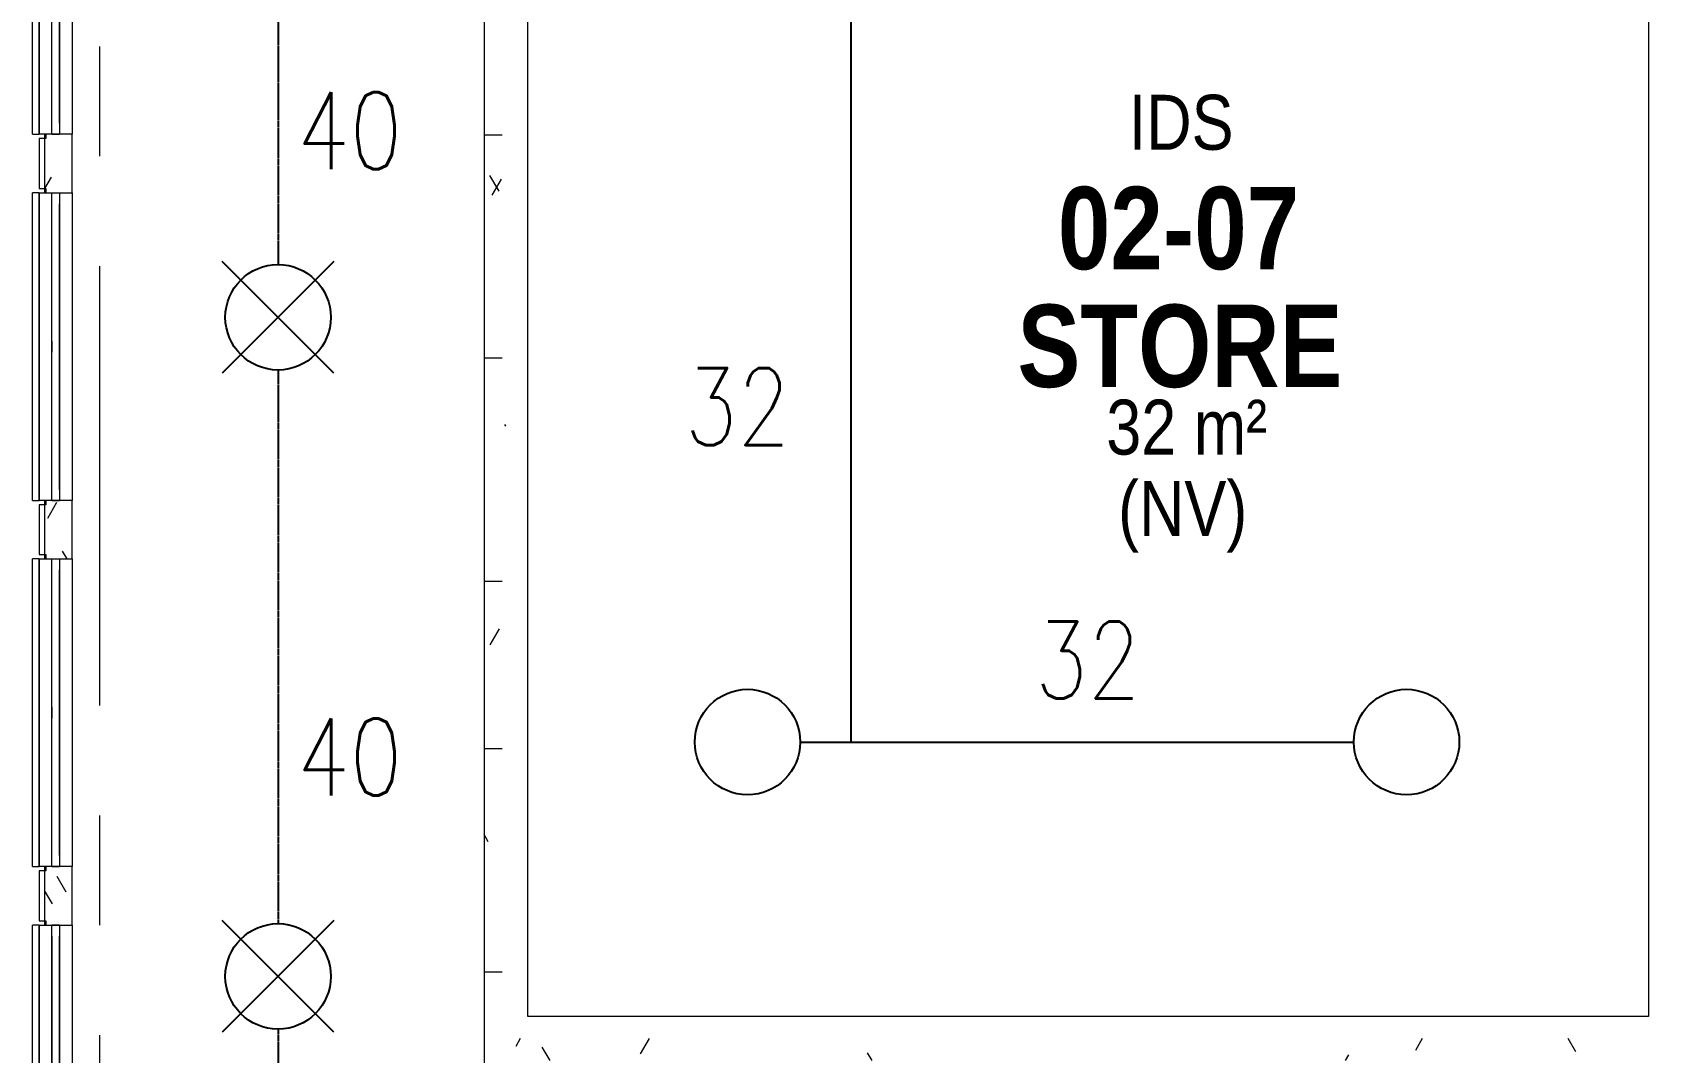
# Model space of a CAD drawing. Header units: millimetres. Extents: x -282761 to 137668, y -273845 to 94451.
# Drawn here: x 81901 to 89311, y -59604 to -54962 of the extents above; entities that cross this region are included whole.
import ezdxf

# ---------------------------------------------------------------- set-up
doc = ezdxf.new("R2010")
doc.units = ezdxf.units.MM
doc.linetypes.add('BLK_2 - 1ST__2ND_STOREY_PLAN-archi clean_11 SEPT 2024$0$IDA - Grid Line', pattern=[3500, 2000, -500, 500, -500])
doc.linetypes.add('HIDDEN2', pattern=[4.7625, 3.175, -1.5875])
for name, color, linetype, lineweight in [('BLK_2 - 1ST__2ND_STOREY_PLAN-archi clean_11 SEPT 2024$0$0-1', 8, 'Continuous', 5), ('BLK_2 - 1ST__2ND_STOREY_PLAN-archi clean_11 SEPT 2024$0$1599_DB_A_BLK2_HQ_R21-2ND STOREY 20230517--$0$A-_GENM----_M', 8, 'Continuous', 9), ('BLK_2 - 1ST__2ND_STOREY_PLAN-archi clean_11 SEPT 2024$0$1599_DB_A_BLK2_HQ_R21-2ND STOREY 20230517--$0$A-_WALL----_H-1', 8, 'Continuous', 9), ('BLK_2 - 1ST__2ND_STOREY_PLAN-archi clean_11 SEPT 2024$0$1599_DB_A_BLK2_HQ_R21-2ND STOREY 20230517--$0$A-_WIND----_E', 8, 'Continuous', 9), ('BLK_2 - 1ST__2ND_STOREY_PLAN-archi clean_11 SEPT 2024$0$1599_DB_A_BLK2_HQ_R21-2ND STOREY 20230517--$0$S-_COLN----_E', 8, 'Continuous', 9), ('BLK_2 - 1ST__2ND_STOREY_PLAN-archi clean_11 SEPT 2024$0$_CATCHMENT_DRAIN', 8, 'Continuous', 0), ('BLK_2 - 1ST__2ND_STOREY_PLAN-archi clean_11 SEPT 2024$0$A-_FLOR----_E', 8, 'Continuous', 9), ('BLK_2 - 1ST__2ND_STOREY_PLAN-archi clean_11 SEPT 2024$0$A-_WALL----_E', 8, 'Continuous', 9), ('BLK_2 - 1ST__2ND_STOREY_PLAN-archi clean_11 SEPT 2024$0$A-_WALL----_E-1', 8, 'Continuous', 18), ('BLK_2 - 1ST__2ND_STOREY_PLAN-archi clean_11 SEPT 2024$0$A-_WALL----_H-2', 8, 'Continuous', 9), ('BLK_2 - 1ST__2ND_STOREY_PLAN-archi clean_11 SEPT 2024$0$A-_WIND----_E', 8, 'Continuous', 9), ('BLK_2 - 1ST__2ND_STOREY_PLAN-archi clean_11 SEPT 2024$0$S-_ANOTGRID_E-1', 8, 'BLK_2 - 1ST__2ND_STOREY_PLAN-archi clean_11 SEPT 2024$0$IDA - Grid Line', 9)]:
    doc.layers.add(name, color=color, linetype=linetype, lineweight=lineweight)
for name, color, linetype in [('M-_FIRESPRK_T-', 7, 'Continuous'), ('M-_SPRKBEAM_E-', 12, 'HIDDEN2'), ('M-_SPRKPIEX_E-', 1, 'Continuous'), ('ROOMNAME', 7, 'Continuous')]:
    doc.layers.add(name, color=color, linetype=linetype)
doc.styles.add('BLK_2 - 1ST__2ND_STOREY_PLAN_12  JUNE 2024$0$Arial Narrow_2', font='ARIALN.TTF', dxfattribs={"height": 500})
doc.styles.add('BLK_2 - 1ST__2ND_STOREY_PLAN_12  JUNE 2024$0$Arial Narrow_4', font='ARIALN.TTF', dxfattribs={"height": 375})
doc.styles.add('BLK_2 - 1ST__2ND_STOREY_PLAN_12  JUNE 2024$0$Arial Narrow_B_2', font='ARIALNB.TTF', dxfattribs={"height": 500})
doc.styles.add('Simplex', font='SIMPLEX.shx', dxfattribs={"width": 0.8, "height": 2.5})
pattern_1 = [(0, (-41522.25, -42727.71), (1016, 254), [83.82, -678.18, 83.82, -678.18, -4064]), (0, (-41522.25, -42727.71), (1016, 254), [-1524, 83.82, -1440.18, 83.82, -678.18, -1778]), (0, (-41522.25, -42727.71), (1016, 254), [-3810, 83.82, -424.18, 83.82, -1186.18]), (120, (-41141.25, -42600.71), (-727.9705, 752.8818), [83.82, -678.18, 83.82, -678.18, -4064]), (120, (-41141.25, -42600.71), (-727.9705, 752.8818), [-1524, 83.82, -1440.18, 83.82, -678.18, -1778]), (120, (-41141.25, -42600.71), (-727.9705, 752.8818), [-3810, 83.82, -424.18, 83.82, -1186.18]), (240, (-41014.25, -42092.71), (-288.0295, -1006.8818), [83.82, -678.18, 83.82, -678.18, -4064]), (240, (-41014.25, -42092.71), (-288.0295, -1006.8818), [-1524, 83.82, -1440.18, 83.82, -678.18, -1778]), (240, (-41014.25, -42092.71), (-288.0295, -1006.8818), [-3810, 83.82, -424.18, 83.82, -1186.18])]

# ---------------------------------------------------------------- blocks, each defined once
blk = doc.blocks.new('fire0101')
at = {"color": 0, "linetype": 'Continuous'}
blk.add_circle((0, 0), 100, dxfattribs=at)
blk = doc.blocks.new('Under B spk')
for p, q in [((318.2, -318.2), (-318.2, 318.2)), ((318.2, 318.2), (-318.2, -318.2))]:
    blk.add_line(p, q)
blk.add_circle((0, 0), 300)
blk = doc.blocks.new('BLK_2 - 1ST__2ND_STOREY_PLAN-archi clean_11 SEPT 2024$0$IDA - Casement w Top Hung - 2 Panels - 1400L X 1800H - B2-AW01-3560557-BLK 2 2ND STOREY PLAN')
at = {"layer": 'BLK_2 - 1ST__2ND_STOREY_PLAN-archi clean_11 SEPT 2024$0$A-_WIND----_E'}
for p, q in [((-700, 17.5), (700, 17.5)), ((-700, 17.5), (-700, -17.5)), ((-615, 17.5), (-650, 17.5)), ((-650, 17.5), (-25, 17.5)), ((-650, 17.5), (650, 17.5)), ((650, 17.5), (-650, 17.5)), ((-35, 17.5), (-615, 17.5)), ((-615, 17.5), (-60, 17.5)), ((0, 17.5), (-35, 17.5)), ((-24.9, 17.5), (25, 17.5)), ((35, 17.5), (0, 17.5)), ((25, 17.5), (650, 17.5)), ((615, 17.5), (35, 17.5)), ((60, 17.5), (615, 17.5)), ((650, 17.5), (615, 17.5)), ((700, 17.5), (700, -17.5)), ((700, -17.5), (-700, -17.5)), ((-650, -17.5), (-615, -17.5)), ((-25, -17.5), (-650, -17.5)), ((650, -17.5), (-650, -17.5)), ((650, -17.5), (-650, -17.5)), ((-615, -17.5), (-35, -17.5)), ((-60, -17.5), (-615, -17.5)), ((-35, -17.5), (0, -17.5)), ((-24.9, -17.5), (25, -17.5)), ((0, -17.5), (35, -17.5)), ((650, -17.5), (25, -17.5)), ((35, -17.5), (615, -17.5)), ((615, -17.5), (60, -17.5)), ((615, -17.5), (650, -17.5))]:
    blk.add_line(p, q, dxfattribs=at)
blk = doc.blocks.new('BLK_2 - 1ST__2ND_STOREY_PLAN-archi clean_11 SEPT 2024$0$IDA - Casement w Top Hung - 2 Panels - 1400L X 1800H - B2-AW01-3560558-BLK 2 2ND STOREY PLAN')
at = {"layer": 'BLK_2 - 1ST__2ND_STOREY_PLAN-archi clean_11 SEPT 2024$0$A-_WIND----_E'}
for p, q in [((-700, 17.5), (700, 17.5)), ((-700, 17.5), (-700, -17.5)), ((-650, 17.5), (-615, 17.5)), ((-650, 17.5), (-25, 17.5)), ((-650, 17.5), (650, 17.5)), ((-650, 17.5), (650, 17.5)), ((-615, 17.5), (-35, 17.5)), ((-615, 17.5), (-60, 17.5)), ((-35, 17.5), (0, 17.5)), ((25, 17.5), (-24.9, 17.5)), ((0, 17.5), (35, 17.5)), ((25, 17.5), (650, 17.5)), ((35, 17.5), (615, 17.5)), ((60, 17.5), (615, 17.5)), ((615, 17.5), (650, 17.5)), ((700, 17.5), (700, -17.5)), ((700, -17.5), (-700, -17.5)), ((-615, -17.5), (-650, -17.5)), ((-25, -17.5), (-650, -17.5)), ((650, -17.5), (-650, -17.5)), ((-650, -17.5), (650, -17.5)), ((-35, -17.5), (-615, -17.5)), ((-60, -17.5), (-615, -17.5)), ((0, -17.5), (-35, -17.5)), ((25, -17.5), (-24.9, -17.5)), ((35, -17.5), (0, -17.5)), ((650, -17.5), (25, -17.5)), ((615, -17.5), (35, -17.5)), ((615, -17.5), (60, -17.5)), ((650, -17.5), (615, -17.5))]:
    blk.add_line(p, q, dxfattribs=at)
blk = doc.blocks.new('BLK_2 - 1ST__2ND_STOREY_PLAN-archi clean_11 SEPT 2024$0$1599_DB_A_BLK2_HQ_R21_rvt-2-BLK 2 2ND STOREY PLAN')
at = {"layer": 'BLK_2 - 1ST__2ND_STOREY_PLAN-archi clean_11 SEPT 2024$0$A-_WALL----_H-2'}
h = blk.add_hatch(dxfattribs=at)
h.set_pattern_fill('FP_3', color=256, style=0, pattern_type=2)
h.set_pattern_definition([(0, (0, 0), (1016, 254), [83.82, -678.18, 83.82, -678.18, -4064]), (0, (0, 0), (1016, 254), [-1524, 83.82, -1440.18, 83.82, -678.18, -1778]), (0, (0, 0), (1016, 254), [-3810, 83.82, -424.18, 83.82, -1186.18]), (120, (381, 127), (-727.97045, 752.8818), [83.82, -678.18, 83.82, -678.18, -4064]), (120, (381, 127), (-727.97045, 752.8818), [-1524, 83.82, -1440.18, 83.82, -678.18, -1778]), (120, (381, 127), (-727.97045, 752.8818), [-3810, 83.82, -424.18, 83.82, -1186.18]), (240, (508, 635), (-288.02955, -1006.8818), [83.82, -678.18, 83.82, -678.18, -4064]), (240, (508, 635), (-288.02955, -1006.8818), [-1524, 83.82, -1440.18, 83.82, -678.18, -1778]), (240, (508, 635), (-288.02955, -1006.8818), [-3810, 83.82, -424.18, 83.82, -1186.18])])
h.paths.add_polyline_path([(-139011.4, -116002.4), (-139011.4, -115785.7), (-139131.4, -115786.5), (-139131.4, -115805.7), (-139136.4, -115805.7), (-139136.4, -115982.4), (-139131.4, -115983.1), (-139131.4, -116002.4), (-139069.1, -116002.4)])
h.paths.add_polyline_path([(-139103.9, -114385.7), (-139011.4, -114385.7), (-139011.4, -114169), (-139131.4, -114170.4), (-139131.4, -114189), (-139136.4, -114189), (-139136.4, -114365.7), (-139131.4, -114367), (-139131.4, -114385.7), (-139104.1, -114385.7)])
h.paths.add_polyline_path([(-139131.4, -112769), (-139011.4, -112769), (-139011.4, -112552.4), (-139131.4, -112554.3), (-139131.4, -112572.4), (-139136.4, -112572.4), (-139136.4, -112749), (-139131.4, -112750.9)])
h.paths.add_polyline_path([(-139131.4, -108952.4), (-139011.4, -108952.4), (-139011.4, -108685.7), (-139131.4, -108685.7), (-139131.4, -108705.7), (-139136.4, -108705.7), (-139136.4, -108932.4), (-139131.4, -108932.4), (-139131.4, -108947.3)])
h.paths.add_polyline_path([(-139104.1, -107285.7), (-139011.4, -107285.7), (-139011.4, -107019), (-139131.4, -107019), (-139131.4, -107039), (-139136.4, -107039), (-139136.4, -107265.7), (-139131.4, -107265.7), (-139131.4, -107285.7)])
h.paths.add_polyline_path([(-139069.1, -105619), (-139011.4, -105619), (-139011.4, -105352.4), (-139131.4, -105352.4), (-139131.4, -105372.4), (-139136.4, -105373.2), (-139136.4, -105599), (-139131.4, -105599), (-139131.4, -105619), (-139103.9, -105619)])
h.paths.add_polyline_path([(-139131.4, -101752.4), (-139011.4, -101752.4), (-139011.4, -101485.7), (-139131.4, -101485.7), (-139131.4, -101505.7), (-139136.4, -101506.5), (-139136.4, -101732.4), (-139131.4, -101732.4), (-139131.4, -101751.7)])
h.paths.add_polyline_path([(-139069.1, -100085.7), (-139011.4, -100085.7), (-139011.4, -99819), (-139131.4, -99819), (-139131.4, -99839), (-139136.4, -99839.9), (-139136.4, -100065.7), (-139131.4, -100065.7), (-139131.4, -100085.7), (-139103.9, -100085.7)])
h.paths.add_polyline_path([(-139131.4, -98419), (-139011.4, -98419), (-139011.4, -98152.4), (-139131.4, -98152.9), (-139131.4, -98172.4), (-139136.4, -98173.2), (-139136.4, -98399), (-139131.4, -98399.5)])
at = {"layer": 'BLK_2 - 1ST__2ND_STOREY_PLAN-archi clean_11 SEPT 2024$0$A-_FLOR----_E'}
for p, q in [((-139136.4, -98152.4), (-139136.4, -98172.4)), ((-139136.4, -98172.4), (-139136.4, -98399)), ((-139136.4, -98399), (-139136.4, -98419)), ((-139136.4, -99819), (-139136.4, -99839)), ((-139136.4, -99839), (-139136.4, -100065.7)), ((-139136.4, -100065.7), (-139136.4, -100085.7)), ((-139136.4, -101485.7), (-139136.4, -101505.7)), ((-139136.4, -101505.7), (-139136.4, -101732.4)), ((-139136.4, -101732.4), (-139136.4, -101752.4))]:
    blk.add_line(p, q, dxfattribs=at)
at = {"layer": 'BLK_2 - 1ST__2ND_STOREY_PLAN-archi clean_11 SEPT 2024$0$A-_WALL----_E'}
for p, q in [((-139161.4, -98152.4), (-139161.4, -96752.4)), ((-139011.4, -96752.4), (-139011.4, -98152.4)), ((-139131.4, -98152.4), (-139161.4, -98152.4)), ((-139136.4, -98172.4), (-139136.4, -98399)), ((-139011.4, -98152.4), (-139131.4, -98152.4)), ((-139161.4, -98419), (-139131.4, -98419)), ((-139161.4, -99819), (-139161.4, -98419)), ((-139131.4, -98419), (-139011.4, -98419)), ((-139011.4, -98419), (-139011.4, -99819)), ((-139131.4, -99819), (-139161.4, -99819)), ((-139136.4, -99839), (-139136.4, -100065.7)), ((-139011.4, -99819), (-139131.4, -99819)), ((-139161.4, -100085.7), (-139131.4, -100085.7)), ((-139161.4, -101485.7), (-139161.4, -100085.7)), ((-139131.4, -100085.7), (-139011.4, -100085.7)), ((-139011.4, -100085.7), (-139011.4, -101485.7)), ((-139131.4, -101485.7), (-139161.4, -101485.7)), ((-139136.4, -101505.7), (-139136.4, -101732.4)), ((-139011.4, -101485.7), (-139131.4, -101485.7)), ((-139161.4, -101752.4), (-139131.4, -101752.4)), ((-139161.4, -103152.4), (-139161.4, -101752.4)), ((-139131.4, -101752.4), (-139011.4, -101752.4)), ((-139011.4, -101752.4), (-139011.4, -103152.4))]:
    blk.add_line(p, q, dxfattribs=at)
at = {"layer": 'BLK_2 - 1ST__2ND_STOREY_PLAN-archi clean_11 SEPT 2024$0$A-_WALL----_E-1'}
for p, q in [((-139131.4, -98172.4), (-139161.4, -98172.4)), ((-139161.4, -98172.4), (-139161.4, -98399)), ((-139011.4, -98152.4), (-139131.4, -98152.4)), ((-139131.4, -98152.4), (-139131.4, -98172.4)), ((-139011.4, -98419), (-139011.4, -98152.4)), ((-139161.4, -98399), (-139131.4, -98399)), ((-139131.4, -98399), (-139131.4, -98419)), ((-139131.4, -98419), (-139011.4, -98419)), ((-139131.4, -99839), (-139161.4, -99839)), ((-139161.4, -99839), (-139161.4, -100065.7)), ((-139011.4, -99819), (-139131.4, -99819)), ((-139131.4, -99819), (-139131.4, -99839)), ((-139011.4, -100085.7), (-139011.4, -99819)), ((-139161.4, -100065.7), (-139131.4, -100065.7)), ((-139131.4, -100065.7), (-139131.4, -100085.7)), ((-139131.4, -100085.7), (-139011.4, -100085.7)), ((-139131.4, -101505.7), (-139161.4, -101505.7)), ((-139161.4, -101505.7), (-139161.4, -101732.4)), ((-139011.4, -101485.7), (-139131.4, -101485.7)), ((-139131.4, -101485.7), (-139131.4, -101505.7)), ((-139011.4, -101752.4), (-139011.4, -101485.7)), ((-139161.4, -101732.4), (-139131.4, -101732.4)), ((-139131.4, -101732.4), (-139131.4, -101752.4)), ((-139131.4, -101752.4), (-139011.4, -101752.4))]:
    blk.add_line(p, q, dxfattribs=at)
at = {"layer": 'BLK_2 - 1ST__2ND_STOREY_PLAN-archi clean_11 SEPT 2024$0$A-_WIND----_E'}
for name, p, rotation in [('BLK_2 - 1ST__2ND_STOREY_PLAN-archi clean_11 SEPT 2024$0$IDA - Casement w Top Hung - 2 Panels - 1400L X 1800H - B2-AW01-3560558-BLK 2 2ND STOREY PLAN', (-139086.6, -97452.4), 90), ('BLK_2 - 1ST__2ND_STOREY_PLAN-archi clean_11 SEPT 2024$0$IDA - Casement w Top Hung - 2 Panels - 1400L X 1800H - B2-AW01-3560558-BLK 2 2ND STOREY PLAN', (-139086.6, -99119), 90), ('BLK_2 - 1ST__2ND_STOREY_PLAN-archi clean_11 SEPT 2024$0$IDA - Casement w Top Hung - 2 Panels - 1400L X 1800H - B2-AW01-3560558-BLK 2 2ND STOREY PLAN', (-139086.6, -100785.7), 90), ('BLK_2 - 1ST__2ND_STOREY_PLAN-archi clean_11 SEPT 2024$0$IDA - Casement w Top Hung - 2 Panels - 1400L X 1800H - B2-AW01-3560557-BLK 2 2ND STOREY PLAN', (-139086.6, -102452.4), 270)]:
    blk.add_blockref(name, p, dxfattribs=dict(at, rotation=rotation))
blk = doc.blocks.new('BLK_2 - 1ST__2ND_STOREY_PLAN-archi clean_11 SEPT 2024$0$1599_DB_A_BLK2_HQ_R21-2ND STOREY 20230517--$0$Wall Motif - Type 1-2673879-LINKVIEW_BLK2_2ND STOREY')
at = {"layer": 'BLK_2 - 1ST__2ND_STOREY_PLAN-archi clean_11 SEPT 2024$0$1599_DB_A_BLK2_HQ_R21-2ND STOREY 20230517--$0$A-_GENM----_M'}
for p, q in [((-575, 105), (825, 105)), ((-575, 105), (-575, 75)), ((825, 75), (-575, 75)), ((825, 75), (825, 105))]:
    blk.add_line(p, q, dxfattribs=at)
blk = doc.blocks.new('BLK_2 - 1ST__2ND_STOREY_PLAN-archi clean_11 SEPT 2024$0$1599_DB_A_BLK2_HQ_R21-2ND STOREY 20230517--$0$IDA - Casement w Top Hung - 2 Panels - 1400L X 1800H - B2-AW01-3560558-LINKVIEW_BLK2_2ND STOREY')
at = {"layer": 'BLK_2 - 1ST__2ND_STOREY_PLAN-archi clean_11 SEPT 2024$0$1599_DB_A_BLK2_HQ_R21-2ND STOREY 20230517--$0$A-_WIND----_E'}
for p, q in [((-700, 17.5), (700, 17.5)), ((-700, 17.5), (-700, -17.5)), ((700, 17.5), (700, -17.5)), ((700, -17.5), (-700, -17.5))]:
    blk.add_line(p, q, dxfattribs=at)
blk = doc.blocks.new('BLK_2 - 1ST__2ND_STOREY_PLAN-archi clean_11 SEPT 2024$0$1599_DB_A_BLK2_HQ_R21-2ND STOREY 20230517--$0$IDA - Casement w Top Hung - 2 Panels - 1400L X 1800H - B2-AW01-3560557-LINKVIEW_BLK2_2ND STOREY')
at = {"layer": 'BLK_2 - 1ST__2ND_STOREY_PLAN-archi clean_11 SEPT 2024$0$1599_DB_A_BLK2_HQ_R21-2ND STOREY 20230517--$0$A-_WIND----_E'}
for p, q in [((-700, 17.5), (700, 17.5)), ((-700, 17.5), (-700, -17.5)), ((700, 17.5), (700, -17.5)), ((700, -17.5), (-700, -17.5))]:
    blk.add_line(p, q, dxfattribs=at)
blk = doc.blocks.new('BLK_2 - 1ST__2ND_STOREY_PLAN-archi clean_11 SEPT 2024')
at = {"layer": 'BLK_2 - 1ST__2ND_STOREY_PLAN-archi clean_11 SEPT 2024$0$1599_DB_A_BLK2_HQ_R21-2ND STOREY 20230517--$0$A-_WALL----_H-1'}
h = blk.add_hatch(dxfattribs=at)
h.set_pattern_fill('FP_3', color=256, style=0, pattern_type=2)
h.set_pattern_definition(pattern_1)
h.paths.add_polyline_path([(-49346.5, -98419), (-49226.5, -98419), (-49226.5, -98152.4), (-49346.5, -98152.4), (-49346.5, -98172.4), (-49351.5, -98172.4), (-49351.5, -98399), (-49346.5, -98399)], flags=0)
h = blk.add_hatch(dxfattribs=at)
h.set_pattern_fill('FP_3', color=256, style=0, pattern_type=2)
h.set_pattern_definition(pattern_1)
h.paths.add_polyline_path([(-49226.5, -100085.7), (-49226.5, -99819), (-49346.5, -99819), (-49346.5, -99839), (-49351.5, -99839), (-49351.5, -100065.7), (-49346.5, -100065.7), (-49346.5, -100085.7), (-49284.3, -100085.7)], flags=0)
at = {"layer": 'BLK_2 - 1ST__2ND_STOREY_PLAN-archi clean_11 SEPT 2024$0$1599_DB_A_BLK2_HQ_R21-2ND STOREY 20230517--$0$S-_COLN----_E'}
h = blk.add_hatch(dxfattribs=at)
h.set_pattern_fill('FP_3', color=256, style=0, pattern_type=2)
h.set_pattern_definition(pattern_1)
h.paths.add_polyline_path([(-47251.5, -98944), (-47251.5, -95719), (-47351.5, -95719), (-47351.5, -98944)], flags=0)
h = blk.add_hatch(dxfattribs=at)
h.set_pattern_fill('FP_3', color=256, style=0, pattern_type=2)
h.set_pattern_definition(pattern_1)
h.paths.add_polyline_path([(-47351.5, -102469), (-47251.5, -102469), (-47251.5, -98944), (-47351.5, -98944)], flags=0)
h = blk.add_hatch(dxfattribs=at)
h.set_pattern_fill('FP_3', color=256, style=0, pattern_type=2)
h.set_pattern_definition(pattern_1)
h.paths.add_polyline_path([(-49346.5, -101752.4), (-49226.5, -101752.4), (-49226.5, -101485.7), (-49346.5, -101485.7), (-49346.5, -101505.7), (-49351.5, -101505.7), (-49351.5, -101732.4), (-49346.5, -101732.4)], flags=0)
h = blk.add_hatch(dxfattribs=at)
h.set_pattern_fill('FP_3', color=256, style=0, pattern_type=2)
h.set_pattern_definition(pattern_1)
h.paths.add_polyline_path([(-46179.3, -102369), (-36451.5, -102369), (-36451.5, -102269), (-47251.5, -102269), (-47251.5, -102369)], flags=0)
for p, q in [((-47151.5, -102169), (-47151.5, -95919)), ((-42051.5, -95919), (-42051.5, -102169)), ((-49376.5, -98152.4), (-49376.5, -96752.4)), ((-49226.5, -96752.4), (-49226.5, -98152.4)), ((-49346.5, -98152.4), (-49376.5, -98152.4)), ((-49376.5, -98172.4), (-49376.5, -98399)), ((-49346.5, -98172.4), (-49376.5, -98172.4)), ((-49351.5, -98152.4), (-49351.5, -98172.4)), ((-49351.5, -98172.4), (-49351.5, -98399)), ((-49346.5, -98152.4), (-49346.5, -98172.4)), ((-49319.3, -98152.4), (-49346.5, -98152.4)), ((-49226.5, -98152.4), (-49284.3, -98152.4)), ((-49226.5, -98419), (-49226.5, -98152.4)), ((-49376.5, -98399), (-49346.5, -98399)), ((-49351.5, -98399), (-49351.5, -98419)), ((-49346.5, -98399), (-49346.5, -98419)), ((-49376.5, -99819), (-49376.5, -98419)), ((-49376.5, -98419), (-49346.5, -98419)), ((-49346.5, -98419), (-49319.3, -98419)), ((-49284.3, -98419), (-49226.5, -98419)), ((-49226.5, -98419), (-49226.5, -99819)), ((-49346.5, -99819), (-49376.5, -99819)), ((-49376.5, -99839), (-49376.5, -100065.7)), ((-49346.5, -99839), (-49376.5, -99839)), ((-49351.5, -99819), (-49351.5, -99839)), ((-49351.5, -99839), (-49351.5, -100065.7)), ((-49346.5, -99819), (-49346.5, -99839)), ((-49319.3, -99819), (-49346.5, -99819)), ((-49226.5, -99819), (-49284.3, -99819)), ((-49226.5, -100085.7), (-49226.5, -99819)), ((-49376.5, -100065.7), (-49346.5, -100065.7)), ((-49376.5, -101485.7), (-49376.5, -100085.7)), ((-49376.5, -100085.7), (-49346.5, -100085.7)), ((-49351.5, -100065.7), (-49351.5, -100085.7)), ((-49346.5, -100065.7), (-49346.5, -100085.7)), ((-49346.5, -100085.7), (-49319.3, -100085.7)), ((-49284.3, -100085.7), (-49226.5, -100085.7)), ((-49226.5, -100085.7), (-49226.5, -101485.7)), ((-49346.5, -101485.7), (-49376.5, -101485.7)), ((-49376.5, -101505.7), (-49376.5, -101732.4)), ((-49346.5, -101505.7), (-49376.5, -101505.7)), ((-49351.5, -101485.7), (-49351.5, -101505.7)), ((-49351.5, -101505.7), (-49351.5, -101732.4)), ((-49346.5, -101485.7), (-49346.5, -101505.7)), ((-49319.3, -101485.7), (-49346.5, -101485.7)), ((-49226.5, -101485.7), (-49284.3, -101485.7)), ((-49226.5, -101752.4), (-49226.5, -101485.7)), ((-49376.5, -101732.4), (-49346.5, -101732.4)), ((-49351.5, -101732.4), (-49351.5, -101752.4)), ((-49346.5, -101732.4), (-49346.5, -101752.4)), ((-49376.5, -103152.4), (-49376.5, -101752.4)), ((-49376.5, -101752.4), (-49346.5, -101752.4)), ((-49346.5, -101752.4), (-49319.3, -101752.4)), ((-49284.3, -101752.4), (-49226.5, -101752.4)), ((-49226.5, -101752.4), (-49226.5, -103152.4)), ((-42051.5, -102169), (-47151.5, -102169))]:
    blk.add_line(p, q, dxfattribs=at)
blk.add_lwpolyline([(-47351.5, -95719), (-47351.5, -102469)], dxfattribs=at)
at = {"layer": 'BLK_2 - 1ST__2ND_STOREY_PLAN-archi clean_11 SEPT 2024$0$S-_ANOTGRID_E-1'}
blk.add_line((-49101.5, -28753), (-49101.5, -122559.3), dxfattribs=at)
at = {"layer": 'BLK_2 - 1ST__2ND_STOREY_PLAN-archi clean_11 SEPT 2024$0$0-1'}
blk.add_blockref('BLK_2 - 1ST__2ND_STOREY_PLAN-archi clean_11 SEPT 2024$0$1599_DB_A_BLK2_HQ_R21_rvt-2-BLK 2 2ND STOREY PLAN', (89784.8, 0), dxfattribs=at)
at = {"layer": 'BLK_2 - 1ST__2ND_STOREY_PLAN-archi clean_11 SEPT 2024$0$1599_DB_A_BLK2_HQ_R21-2ND STOREY 20230517--$0$S-_COLN----_E'}
for name, p, rotation in [('BLK_2 - 1ST__2ND_STOREY_PLAN-archi clean_11 SEPT 2024$0$1599_DB_A_BLK2_HQ_R21-2ND STOREY 20230517--$0$Wall Motif - Type 1-2673879-LINKVIEW_BLK2_2ND STOREY', (-49301.5, -97577.4), 90), ('BLK_2 - 1ST__2ND_STOREY_PLAN-archi clean_11 SEPT 2024$0$1599_DB_A_BLK2_HQ_R21-2ND STOREY 20230517--$0$IDA - Casement w Top Hung - 2 Panels - 1400L X 1800H - B2-AW01-3560558-LINKVIEW_BLK2_2ND STOREY', (-49301.8, -97452.4), 90), ('BLK_2 - 1ST__2ND_STOREY_PLAN-archi clean_11 SEPT 2024$0$1599_DB_A_BLK2_HQ_R21-2ND STOREY 20230517--$0$Wall Motif - Type 1-2673879-LINKVIEW_BLK2_2ND STOREY', (-49301.5, -99244), 90), ('BLK_2 - 1ST__2ND_STOREY_PLAN-archi clean_11 SEPT 2024$0$1599_DB_A_BLK2_HQ_R21-2ND STOREY 20230517--$0$IDA - Casement w Top Hung - 2 Panels - 1400L X 1800H - B2-AW01-3560558-LINKVIEW_BLK2_2ND STOREY', (-49301.8, -99119), 90), ('BLK_2 - 1ST__2ND_STOREY_PLAN-archi clean_11 SEPT 2024$0$1599_DB_A_BLK2_HQ_R21-2ND STOREY 20230517--$0$Wall Motif - Type 1-2673879-LINKVIEW_BLK2_2ND STOREY', (-49301.5, -100910.7), 90), ('BLK_2 - 1ST__2ND_STOREY_PLAN-archi clean_11 SEPT 2024$0$1599_DB_A_BLK2_HQ_R21-2ND STOREY 20230517--$0$IDA - Casement w Top Hung - 2 Panels - 1400L X 1800H - B2-AW01-3560558-LINKVIEW_BLK2_2ND STOREY', (-49301.8, -100785.7), 90), ('BLK_2 - 1ST__2ND_STOREY_PLAN-archi clean_11 SEPT 2024$0$1599_DB_A_BLK2_HQ_R21-2ND STOREY 20230517--$0$Wall Motif - Type 1-2673879-LINKVIEW_BLK2_2ND STOREY', (-49301.5, -102577.4), 90), ('BLK_2 - 1ST__2ND_STOREY_PLAN-archi clean_11 SEPT 2024$0$1599_DB_A_BLK2_HQ_R21-2ND STOREY 20230517--$0$IDA - Casement w Top Hung - 2 Panels - 1400L X 1800H - B2-AW01-3560557-LINKVIEW_BLK2_2ND STOREY', (-49301.8, -102452.4), 270)]:
    blk.add_blockref(name, p, dxfattribs=dict(at, rotation=rotation))

msp = doc.modelspace()

# ---------------------------------------------------------------- linework, layer by layer
at = {"layer": 'M-_SPRKBEAM_E-'}
for p, q in [((83018, -53624.7), (83018, -56018)), ((83018, -56498), (83018, -59018)), ((83018, -59498), (83018, -62018))]:
    msp.add_line(p, q, dxfattribs=at)
at = {"layer": 'M-_SPRKPIEX_E-'}
for p, q in [((85627.3, -58191.3), (85627.3, -53838)), ((85395.1, -58191.3), (87915.1, -58191.3))]:
    msp.add_line(p, q, dxfattribs=at)

# ---------------------------------------------------------------- block references
at = {"layer": 'BLK_2 - 1ST__2ND_STOREY_PLAN-archi clean_11 SEPT 2024$0$_CATCHMENT_DRAIN'}
msp.add_blockref('BLK_2 - 1ST__2ND_STOREY_PLAN-archi clean_11 SEPT 2024', (131307.1, 42727.7), dxfattribs=at)
at = {"layer": 'M-_SPRKPIEX_E-', "xscale": 0.8, "yscale": 0.8, "zscale": 0.8}
for p in [(83018, -56258), (83018, -59258)]:
    msp.add_blockref('Under B spk', p, dxfattribs=at)
at = {"layer": 'M-_SPRKPIEX_E-', "xscale": 2.4, "yscale": 2.4, "zscale": 2.4, "rotation": 258.865011862231}
for p in [(85155.1, -58191.3), (88155.1, -58191.3)]:
    msp.add_blockref('fire0101', p, dxfattribs=at)

# ---------------------------------------------------------------- texts
at = {"layer": 'M-_FIRESPRK_T-', "style": 'Simplex', "width": 0.8}
for s, p in [('40', (83103.5, -55583.8)), ('32', (84869.1, -56839.5)), ('32', (86463.6, -57992.7)), ('40', (83103.5, -58434.8))]:
    msp.add_text(s, height=350, dxfattribs=at).set_placement(p)
at = {"layer": 'ROOMNAME', "attachment_point": 1}
for s, insert, char_height, width, style in [('IDS', (86890.2, -55245.3), 250, 1843.881, 'BLK_2 - 1ST__2ND_STOREY_PLAN_12  JUNE 2024$0$Arial Narrow_2'), ('02-07', (86567.8, -55664.2), 375, 2906.117, 'BLK_2 - 1ST__2ND_STOREY_PLAN_12  JUNE 2024$0$Arial Narrow_B_2'), ('STORE', (86383.8, -56200.5), 375, 3327.003, 'BLK_2 - 1ST__2ND_STOREY_PLAN_12  JUNE 2024$0$Arial Narrow_B_2'), ('32 m²', (86788.2, -56632.9), 250, 1362.869, 'BLK_2 - 1ST__2ND_STOREY_PLAN_12  JUNE 2024$0$Arial Narrow_4'), ('(NV)', (86841.8, -57003.7), 250, 1102.32, 'BLK_2 - 1ST__2ND_STOREY_PLAN_12  JUNE 2024$0$Arial Narrow_4')]:
    msp.add_mtext(s, dxfattribs=dict(at, insert=insert, char_height=char_height, width=width, style=style))

doc.saveas('drawing.dxf')
